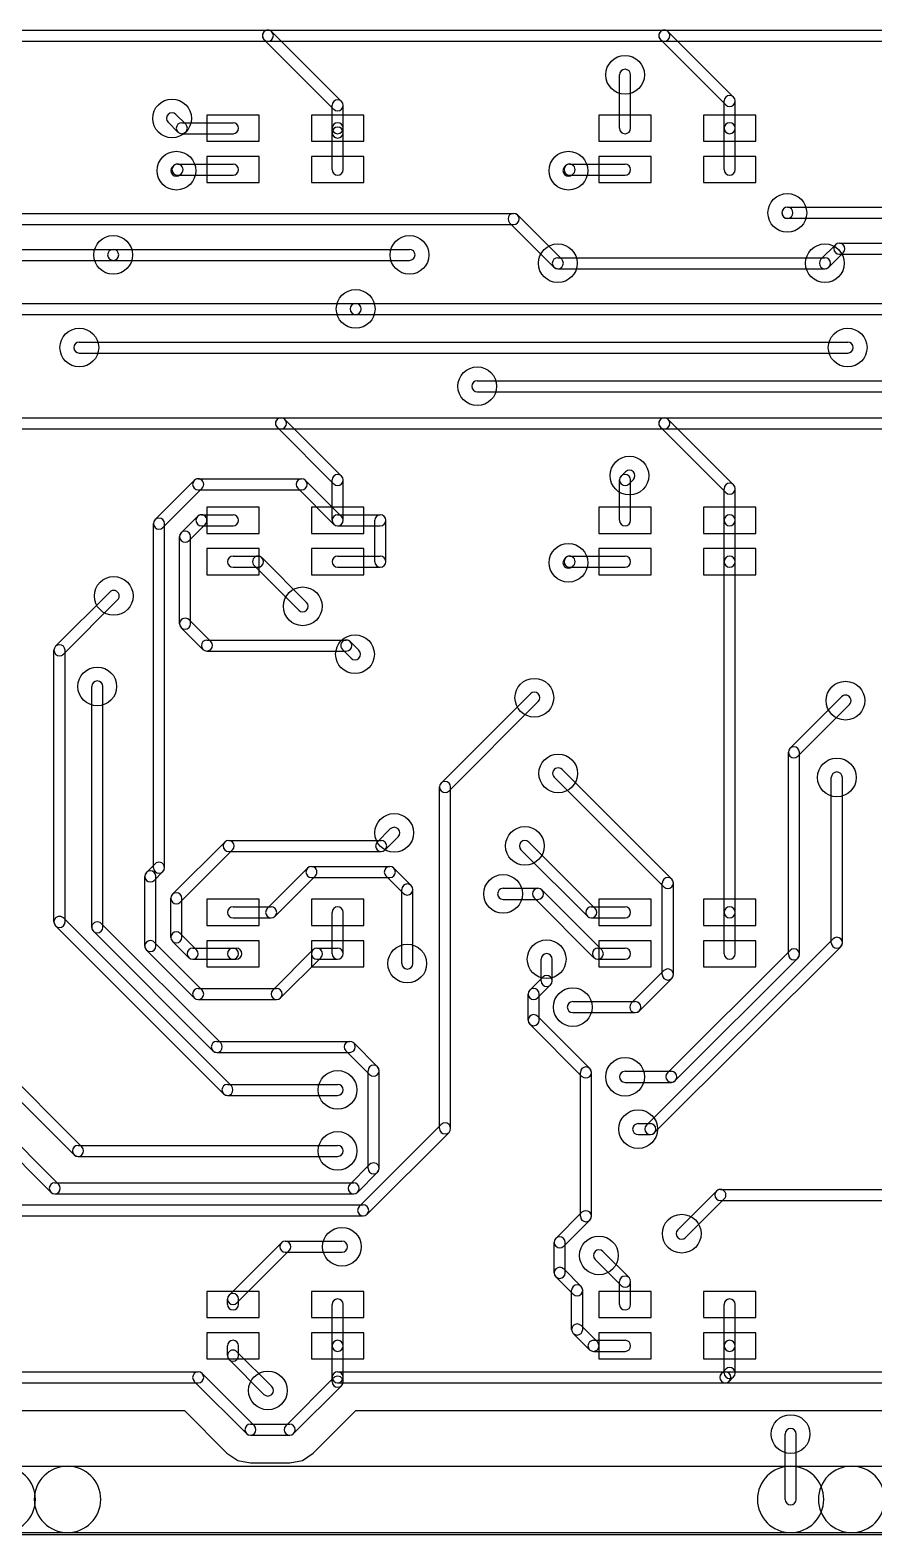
# Model space of a CAD drawing. Extents: x 67 to 209, y -168 to -95.
# Drawn here: x 121.14 to 140.51, y -167.81 to -133.27 of the extents above; entities that cross this region are included whole.
import ezdxf

# ---------------------------------------------------------------- set-up
doc = ezdxf.new("R2010")
doc.units = 0
doc.header["$MEASUREMENT"] = 0
doc.layers.add('BLACK', color=250, linetype='CONTINUOUS')

msp = doc.modelspace()

# ---------------------------------------------------------------- linework, layer by layer
at = {"layer": 'BLACK'}
for p, q in [((117.7, -133.273), (126.6, -133.273)), ((126.6, -133.273), (135.7, -133.273)), ((128.29, -134.91), (126.69, -133.31)), ((135.7, -133.273), (144.5, -133.273)), ((137.29, -134.81), (135.79, -133.31)), ((117.7, -133.527), (126.6, -133.527)), ((128.11, -135.09), (126.51, -133.49)), ((126.6, -133.527), (135.7, -133.527)), ((137.11, -134.99), (135.61, -133.49)), ((135.7, -133.527), (144.5, -133.527)), ((134.673, -135.525), (134.673, -134.3)), ((134.927, -135.525), (134.927, -134.3)), ((128.073, -135.525), (128.073, -135)), ((128.327, -135.525), (128.327, -135)), ((137.073, -135.525), (137.073, -134.9)), ((137.327, -135.525), (137.327, -134.9)), ((124.31, -135.39), (124.535, -135.615)), ((124.49, -135.21), (124.715, -135.435)), ((124.625, -135.398), (125.8, -135.398)), ((125.2, -135.225), (125.2, -135.825)), ((126.4, -135.225), (125.2, -135.225)), ((126.4, -135.825), (126.4, -135.225)), ((127.6, -135.225), (127.6, -135.825)), ((128.8, -135.225), (127.6, -135.225)), ((128.8, -135.825), (128.8, -135.225)), ((134.2, -135.225), (134.2, -135.825)), ((135.4, -135.225), (134.2, -135.225)), ((135.4, -135.825), (135.4, -135.225)), ((136.6, -135.225), (136.6, -135.825)), ((137.8, -135.225), (136.6, -135.225)), ((137.8, -135.825), (137.8, -135.225)), ((124.625, -135.652), (125.8, -135.652)), ((128.073, -135.625), (128.073, -135.525)), ((128.073, -135.625), (128.073, -135.525)), ((128.073, -136.475), (128.073, -135.625)), ((128.327, -135.625), (128.327, -135.525)), ((128.327, -135.625), (128.327, -135.525)), ((128.327, -136.475), (128.327, -135.625)), ((137.073, -136.475), (137.073, -135.525)), ((137.073, -136.475), (137.073, -135.525)), ((137.073, -136.475), (137.073, -135.525)), ((137.327, -136.475), (137.327, -135.525)), ((137.327, -136.475), (137.327, -135.525)), ((137.327, -136.475), (137.327, -135.525)), ((125.2, -135.825), (126.4, -135.825)), ((127.6, -135.825), (128.8, -135.825)), ((134.2, -135.825), (135.4, -135.825)), ((136.6, -135.825), (137.8, -135.825)), ((124.41, -136.41), (124.435, -136.385)), ((124.525, -136.348), (125.8, -136.348)), ((125.2, -136.175), (125.2, -136.775)), ((126.4, -136.175), (125.2, -136.175)), ((126.4, -136.775), (126.4, -136.175)), ((127.6, -136.175), (127.6, -136.775)), ((128.8, -136.175), (127.6, -136.175)), ((128.8, -136.775), (128.8, -136.175)), ((133.41, -136.41), (133.435, -136.385)), ((133.525, -136.348), (134.8, -136.348)), ((134.2, -136.175), (134.2, -136.775)), ((135.4, -136.175), (134.2, -136.175)), ((135.4, -136.775), (135.4, -136.175)), ((136.6, -136.175), (136.6, -136.775)), ((137.8, -136.175), (136.6, -136.175)), ((137.8, -136.775), (137.8, -136.175)), ((124.525, -136.602), (125.8, -136.602)), ((124.59, -136.59), (124.615, -136.565)), ((125.2, -136.775), (126.4, -136.775)), ((127.6, -136.775), (128.8, -136.775)), ((133.525, -136.602), (134.8, -136.602)), ((133.59, -136.59), (133.615, -136.565)), ((134.2, -136.775), (135.4, -136.775)), ((136.6, -136.775), (137.8, -136.775)), ((138.437, -137.376), (138.434, -137.379)), ((138.527, -137.339), (157.266, -137.339)), ((106.398, -137.48), (132.24, -137.48)), ((106.398, -137.734), (132.24, -137.734)), ((132.15, -137.697), (133.166, -138.714)), ((132.33, -137.517), (133.346, -138.534)), ((138.527, -137.593), (157.266, -137.593)), ((138.617, -137.556), (138.614, -137.559)), ((139.719, -138.165), (149.464, -138.165)), ((109.026, -138.306), (123.049, -138.306)), ((123.049, -138.306), (129.851, -138.306)), ((133.256, -138.497), (139.387, -138.497)), ((139.629, -138.202), (139.297, -138.534)), ((139.809, -138.382), (139.477, -138.714)), ((139.719, -138.419), (149.464, -138.419)), ((109.026, -138.56), (123.049, -138.56)), ((123.049, -138.56), (129.851, -138.56)), ((133.256, -138.751), (139.387, -138.751)), ((116.609, -139.546), (128.615, -139.546)), ((128.615, -139.546), (148.518, -139.546)), ((116.609, -139.8), (128.615, -139.8)), ((128.615, -139.8), (148.518, -139.8)), ((122.271, -140.433), (139.91, -140.433)), ((122.271, -140.687), (139.91, -140.687)), ((131.407, -141.321), (152.567, -141.321)), ((131.407, -141.575), (152.567, -141.575)), ((118, -142.173), (126.9, -142.173)), ((126.9, -142.173), (135.7, -142.173)), ((128.29, -143.51), (126.99, -142.21)), ((135.7, -142.173), (144.9, -142.173)), ((137.29, -143.71), (135.79, -142.21)), ((118, -142.427), (126.9, -142.427)), ((128.11, -143.69), (126.81, -142.39)), ((126.9, -142.427), (135.7, -142.427)), ((137.11, -143.89), (135.61, -142.39)), ((135.7, -142.427), (144.9, -142.427)), ((124.01, -144.51), (124.91, -143.61)), ((125, -143.573), (127.375, -143.573)), ((127.465, -143.61), (128.29, -144.435)), ((128.073, -144.525), (128.073, -143.6)), ((128.327, -144.525), (128.327, -143.6)), ((134.673, -144.525), (134.673, -143.6)), ((134.81, -143.41), (134.71, -143.51)), ((134.99, -143.59), (134.89, -143.69)), ((134.927, -144.525), (134.927, -143.6)), ((124.19, -144.69), (125.09, -143.79)), ((125, -143.827), (127.375, -143.827)), ((127.285, -143.79), (128.11, -144.615)), ((137.073, -144.525), (137.073, -143.8)), ((137.327, -144.525), (137.327, -143.8)), ((125.2, -144.225), (125.2, -144.825)), ((126.4, -144.225), (125.2, -144.225)), ((126.4, -144.825), (126.4, -144.225)), ((127.6, -144.225), (127.6, -144.825)), ((128.8, -144.225), (127.6, -144.225)), ((128.8, -144.825), (128.8, -144.225)), ((134.2, -144.225), (134.2, -144.825)), ((135.4, -144.225), (134.2, -144.225)), ((135.4, -144.825), (135.4, -144.225)), ((136.6, -144.225), (136.6, -144.825)), ((137.8, -144.225), (136.6, -144.225)), ((137.8, -144.825), (137.8, -144.225)), ((123.973, -152.5), (123.973, -144.6)), ((124.227, -152.5), (124.227, -144.6)), ((124.61, -144.81), (124.985, -144.435)), ((124.79, -144.99), (125.165, -144.615)), ((125.075, -144.398), (125.8, -144.398)), ((125.075, -144.652), (125.8, -144.652)), ((128.2, -144.398), (129.181, -144.398)), ((128.2, -144.652), (129.181, -144.652)), ((129.054, -145.475), (129.054, -144.525)), ((129.308, -145.475), (129.308, -144.525)), ((137.073, -145.475), (137.073, -144.525)), ((137.327, -145.475), (137.327, -144.525)), ((124.573, -146.9), (124.573, -144.9)), ((124.827, -146.9), (124.827, -144.9)), ((125.2, -144.825), (126.4, -144.825)), ((127.6, -144.825), (128.8, -144.825)), ((134.2, -144.825), (135.4, -144.825)), ((136.6, -144.825), (137.8, -144.825)), ((125.2, -145.175), (125.2, -145.775)), ((126.4, -145.175), (125.2, -145.175)), ((125.8, -145.348), (126.375, -145.348)), ((126.4, -145.775), (126.4, -145.175)), ((127.49, -146.41), (126.465, -145.385)), ((127.6, -145.175), (127.6, -145.775)), ((128.8, -145.175), (127.6, -145.175)), ((128.2, -145.348), (129.181, -145.348)), ((128.8, -145.775), (128.8, -145.175)), ((133.41, -145.41), (133.435, -145.385)), ((133.525, -145.348), (134.8, -145.348)), ((134.2, -145.175), (134.2, -145.775)), ((135.4, -145.175), (134.2, -145.175)), ((135.4, -145.775), (135.4, -145.175)), ((136.6, -145.175), (136.6, -145.775)), ((137.8, -145.175), (136.6, -145.175)), ((137.8, -145.775), (137.8, -145.175)), ((125.8, -145.602), (126.375, -145.602)), ((127.31, -146.59), (126.285, -145.565)), ((128.2, -145.602), (129.181, -145.602)), ((133.525, -145.602), (134.8, -145.602)), ((133.59, -145.59), (133.615, -145.565)), ((137.073, -153.525), (137.073, -145.475)), ((137.327, -153.525), (137.327, -145.475)), ((125.2, -145.775), (126.4, -145.775)), ((127.6, -145.775), (128.8, -145.775)), ((134.2, -145.775), (135.4, -145.775)), ((136.6, -145.775), (137.8, -145.775)), ((121.726, -147.418), (122.971, -146.172)), ((121.906, -147.598), (123.151, -146.352)), ((125.11, -147.49), (124.61, -146.99)), ((125.29, -147.31), (124.79, -146.81)), ((125.2, -147.273), (128.4, -147.273)), ((128.51, -147.69), (128.31, -147.49)), ((128.69, -147.51), (128.49, -147.31)), ((121.689, -153.744), (121.689, -147.508)), ((121.943, -153.744), (121.943, -147.508)), ((125.2, -147.527), (128.4, -147.527)), ((122.557, -153.87), (122.557, -148.34)), ((122.811, -153.87), (122.811, -148.34)), ((132.627, -148.508), (130.578, -150.557)), ((132.807, -148.688), (130.758, -150.737)), ((138.585, -149.76), (139.769, -148.575)), ((138.765, -149.94), (139.949, -148.755)), ((138.548, -154.488), (138.548, -149.85)), ((138.802, -154.488), (138.802, -149.85)), ((135.871, -152.762), (133.354, -150.245)), ((135.691, -152.942), (133.174, -150.425)), ((139.534, -154.221), (139.534, -150.429)), ((139.788, -154.221), (139.788, -150.429)), ((130.541, -158.485), (130.541, -150.647)), ((130.795, -158.485), (130.795, -150.647)), ((129.41, -151.61), (129.11, -151.91)), ((125.61, -151.91), (124.41, -153.11)), ((125.7, -151.873), (129.2, -151.873)), ((129.59, -151.79), (129.29, -152.09)), ((132.59, -151.91), (134.115, -153.435)), ((125.79, -152.09), (124.59, -153.29)), ((125.7, -152.127), (129.2, -152.127)), ((132.41, -152.09), (133.935, -153.615)), ((123.81, -152.61), (124.01, -152.41)), ((123.99, -152.79), (124.19, -152.59)), ((126.585, -153.435), (127.51, -152.51)), ((127.6, -152.473), (129.4, -152.473)), ((129.49, -152.51), (129.89, -152.91)), ((123.773, -154.3), (123.773, -152.7)), ((124.027, -154.3), (124.027, -152.7)), ((126.765, -153.615), (127.69, -152.69)), ((127.6, -152.727), (129.4, -152.727)), ((129.31, -152.69), (129.71, -153.09)), ((129.673, -154.7), (129.673, -153)), ((129.927, -154.7), (129.927, -153)), ((132, -152.973), (132.8, -152.973)), ((132.89, -153.01), (134.265, -154.385)), ((135.654, -154.952), (135.654, -152.852)), ((135.908, -154.952), (135.908, -152.852)), ((124.373, -154.1), (124.373, -153.2)), ((124.627, -154.1), (124.627, -153.2)), ((125.2, -153.225), (125.2, -153.825)), ((126.4, -153.225), (125.2, -153.225)), ((126.4, -153.825), (126.4, -153.225)), ((127.6, -153.225), (127.6, -153.825)), ((128.8, -153.225), (127.6, -153.225)), ((128.8, -153.825), (128.8, -153.225)), ((132, -153.227), (132.8, -153.227)), ((132.71, -153.19), (134.085, -154.565)), ((134.2, -153.225), (134.2, -153.825)), ((135.4, -153.225), (134.2, -153.225)), ((135.4, -153.825), (135.4, -153.225)), ((136.6, -153.225), (136.6, -153.825)), ((137.8, -153.225), (136.6, -153.225)), ((137.8, -153.825), (137.8, -153.225)), ((125.762, -157.51), (121.906, -153.654)), ((125.8, -153.398), (126.675, -153.398)), ((125.8, -153.652), (126.675, -153.652)), ((128.073, -154.475), (128.073, -153.525)), ((128.327, -154.475), (128.327, -153.525)), ((134.025, -153.398), (134.8, -153.398)), ((134.025, -153.652), (134.8, -153.652)), ((137.073, -154.475), (137.073, -153.525)), ((137.327, -154.475), (137.327, -153.525)), ((125.582, -157.69), (121.726, -153.834)), ((125.337, -156.703), (122.594, -153.96)), ((125.517, -156.523), (122.774, -153.78)), ((124.59, -154.01), (124.965, -154.385)), ((125.2, -153.825), (126.4, -153.825)), ((127.6, -153.825), (128.8, -153.825)), ((134.2, -153.825), (135.4, -153.825)), ((136.6, -153.825), (137.8, -153.825)), ((124.91, -155.49), (123.81, -154.39)), ((125.09, -155.31), (123.99, -154.21)), ((124.41, -154.19), (124.785, -154.565)), ((124.875, -154.348), (125.8, -154.348)), ((125.2, -154.175), (125.2, -154.775)), ((126.4, -154.175), (125.2, -154.175)), ((125.8, -154.348), (125.875, -154.348)), ((126.4, -154.775), (126.4, -154.175)), ((127.635, -154.385), (126.71, -155.31)), ((127.6, -154.175), (127.6, -154.775)), ((128.8, -154.175), (127.6, -154.175)), ((127.725, -154.348), (128.2, -154.348)), ((128.8, -154.775), (128.8, -154.175)), ((134.175, -154.348), (134.8, -154.348)), ((134.2, -154.175), (134.2, -154.775)), ((135.4, -154.175), (134.2, -154.175)), ((135.288, -158.407), (139.575, -154.135)), ((135.4, -154.775), (135.4, -154.175)), ((135.467, -158.586), (139.754, -154.314)), ((135.77, -157.208), (138.588, -154.4)), ((136.6, -154.175), (136.6, -154.775)), ((137.8, -154.175), (136.6, -154.175)), ((137.8, -154.775), (137.8, -154.175)), ((122.152, -159.09), (117.691, -154.629)), ((122.332, -158.91), (117.871, -154.449)), ((124.875, -154.602), (125.8, -154.602)), ((125.8, -154.602), (125.875, -154.602)), ((127.815, -154.565), (126.89, -155.49)), ((127.725, -154.602), (128.2, -154.602)), ((132.873, -155.1), (132.873, -154.6)), ((133.127, -155.1), (133.127, -154.6)), ((134.175, -154.602), (134.8, -154.602)), ((135.949, -157.388), (138.767, -154.58)), ((125.2, -154.775), (126.4, -154.775)), ((127.6, -154.775), (128.8, -154.775)), ((132.91, -155.01), (132.61, -155.31)), ((134.2, -154.775), (135.4, -154.775)), ((134.943, -155.61), (135.691, -154.862)), ((135.123, -155.79), (135.871, -155.042)), ((136.6, -154.775), (137.8, -154.775)), ((125, -155.273), (126.8, -155.273)), ((132.573, -156), (132.573, -155.4)), ((133.09, -155.19), (132.79, -155.49)), ((132.827, -156), (132.827, -155.4)), ((117.64, -155.61), (121.798, -159.768)), ((125, -155.527), (126.8, -155.527)), ((133.6, -155.573), (135.033, -155.573)), ((117.46, -155.79), (121.618, -159.948)), ((132.61, -156.09), (133.81, -157.29)), ((132.79, -155.91), (133.99, -157.11)), ((133.6, -155.827), (135.033, -155.827)), ((125.427, -156.486), (128.48, -156.486)), ((125.427, -156.74), (128.48, -156.74)), ((128.936, -157.25), (128.39, -156.702)), ((129.116, -157.071), (128.57, -156.523)), ((128.899, -159.402), (128.899, -157.16)), ((129.153, -159.402), (129.153, -157.16)), ((125.672, -157.473), (128.2, -157.473)), ((133.773, -160.5), (133.773, -157.2)), ((134.027, -160.5), (134.027, -157.2)), ((134.8, -157.173), (135.862, -157.173)), ((134.8, -157.427), (135.862, -157.427)), ((125.672, -157.727), (128.2, -157.727)), ((130.578, -158.395), (128.697, -160.276)), ((135.1, -158.373), (135.381, -158.373)), ((122.242, -158.873), (128.2, -158.873)), ((130.758, -158.575), (128.877, -160.456)), ((135.1, -158.627), (135.381, -158.627)), ((122.242, -159.127), (128.2, -159.127)), ((128.481, -159.768), (128.936, -159.312)), ((128.661, -159.948), (129.116, -159.492)), ((121.708, -159.731), (128.571, -159.731)), ((136.01, -160.81), (136.898, -159.922)), ((136.988, -159.885), (147.05, -159.885)), ((118.966, -160.239), (128.787, -160.239)), ((121.708, -159.985), (128.571, -159.985)), ((136.19, -160.99), (137.078, -160.102)), ((136.988, -160.139), (147.05, -160.139)), ((118.966, -160.493), (128.787, -160.493)), ((133.81, -160.41), (133.21, -161.01)), ((133.99, -160.59), (133.39, -161.19)), ((126.91, -161.11), (125.71, -162.31)), ((127.09, -161.29), (125.89, -162.49)), ((127, -161.073), (128.3, -161.073)), ((133.173, -161.8), (133.173, -161.1)), ((133.427, -161.8), (133.427, -161.1)), ((134.29, -161.31), (134.89, -161.91)), ((127, -161.327), (128.3, -161.327)), ((134.11, -161.49), (134.71, -162.09)), ((133.21, -161.89), (133.61, -162.29)), ((133.39, -161.71), (133.79, -162.11)), ((134.673, -162.525), (134.673, -162)), ((134.927, -162.525), (134.927, -162)), ((125.2, -162.225), (125.2, -162.825)), ((126.4, -162.225), (125.2, -162.225)), ((126.4, -162.825), (126.4, -162.225)), ((127.6, -162.225), (127.6, -162.825)), ((128.8, -162.225), (127.6, -162.225)), ((128.8, -162.825), (128.8, -162.225)), ((133.573, -163.1), (133.573, -162.2)), ((133.827, -163.1), (133.827, -162.2)), ((134.2, -162.225), (134.2, -162.825)), ((135.4, -162.225), (134.2, -162.225)), ((135.4, -162.825), (135.4, -162.225)), ((136.6, -162.225), (136.6, -162.825)), ((137.8, -162.225), (136.6, -162.225)), ((137.8, -162.825), (137.8, -162.225)), ((125.673, -162.525), (125.673, -162.4)), ((125.927, -162.525), (125.927, -162.4)), ((128.073, -163.475), (128.073, -162.525)), ((128.327, -163.475), (128.327, -162.525)), ((137.073, -163.475), (137.073, -162.525)), ((137.327, -163.475), (137.327, -162.525)), ((125.2, -162.825), (126.4, -162.825)), ((127.6, -162.825), (128.8, -162.825)), ((133.79, -163.01), (134.165, -163.385)), ((134.2, -162.825), (135.4, -162.825)), ((136.6, -162.825), (137.8, -162.825)), ((125.2, -163.175), (125.2, -163.775)), ((126.4, -163.175), (125.2, -163.175)), ((126.4, -163.775), (126.4, -163.175)), ((127.6, -163.175), (127.6, -163.775)), ((128.8, -163.175), (127.6, -163.175)), ((128.8, -163.775), (128.8, -163.175)), ((133.61, -163.19), (133.985, -163.565)), ((134.075, -163.348), (134.8, -163.348)), ((134.2, -163.175), (134.2, -163.775)), ((135.4, -163.175), (134.2, -163.175)), ((135.4, -163.775), (135.4, -163.175)), ((136.6, -163.175), (136.6, -163.775)), ((137.8, -163.175), (136.6, -163.175)), ((137.8, -163.775), (137.8, -163.175)), ((125.673, -163.7), (125.673, -163.475)), ((126.69, -164.41), (125.89, -163.61)), ((125.927, -163.7), (125.927, -163.475)), ((128.073, -164.2), (128.073, -163.475)), ((128.327, -164.2), (128.327, -163.475)), ((134.075, -163.602), (134.8, -163.602)), ((137.073, -164.1), (137.073, -163.475)), ((137.327, -164.1), (137.327, -163.475)), ((119.1, -164.073), (125, -164.073)), ((125.2, -163.775), (126.4, -163.775)), ((126.51, -164.59), (125.71, -163.79)), ((127.6, -163.775), (128.8, -163.775)), ((128.2, -164.073), (137.1, -164.073)), ((134.2, -163.775), (135.4, -163.775)), ((136.6, -163.775), (137.8, -163.775)), ((137.11, -164.01), (137.01, -164.11)), ((137.1, -164.073), (143, -164.073)), ((119.1, -164.327), (125, -164.327)), ((124.91, -164.29), (126.11, -165.49)), ((125.09, -164.11), (126.29, -165.31)), ((127.01, -165.31), (128.11, -164.21)), ((127.19, -165.49), (128.29, -164.39)), ((128.073, -164.3), (128.073, -164.2)), ((128.2, -164.327), (137.1, -164.327)), ((128.327, -164.3), (128.327, -164.2)), ((137.1, -164.327), (143, -164.327)), ((137.29, -164.19), (137.19, -164.29)), ((119.1, -164.962), (124.684, -164.962)), ((119.1, -164.962), (124.684, -164.962)), ((124.684, -164.962), (125.661, -165.939)), ((124.684, -164.962), (125.661, -165.939)), ((127.639, -165.939), (128.616, -164.962)), ((127.639, -165.939), (128.616, -164.962)), ((128.616, -164.962), (137.1, -164.962)), ((128.616, -164.962), (137.1, -164.962)), ((137.1, -164.962), (142.684, -164.962)), ((137.1, -164.962), (142.684, -164.962)), ((126.2, -165.273), (127.1, -165.273)), ((126.2, -165.527), (127.1, -165.527)), ((138.473, -167), (138.473, -165.5)), ((138.727, -167), (138.727, -165.5)), ((125.661, -165.939), (125.661, -165.939)), ((125.661, -165.939), (125.908, -166.104)), ((125.661, -165.939), (125.661, -165.939)), ((125.661, -165.939), (125.908, -166.104)), ((125.908, -166.104), (126.2, -166.162)), ((125.908, -166.104), (126.2, -166.162)), ((127.1, -166.162), (127.392, -166.104)), ((127.1, -166.162), (127.392, -166.104)), ((127.392, -166.104), (127.639, -165.939)), ((127.392, -166.104), (127.639, -165.939)), ((127.392, -166.104), (127.392, -166.104)), ((127.392, -166.104), (127.392, -166.104)), ((120.5, -166.238), (122, -166.238)), ((122, -166.238), (138.6, -166.238)), ((126.2, -166.162), (127.1, -166.162)), ((126.2, -166.162), (127.1, -166.162)), ((127.1, -166.162), (127.1, -166.162)), ((127.1, -166.162), (127.1, -166.162)), ((138.6, -166.238), (140, -166.238)), ((140, -166.238), (156.5, -166.238)), ((209.315, -167.815), (70.4091, -167.815)), ((209.315, -167.815), (70.4091, -167.815)), ((120.5, -167.762), (122, -167.762)), ((122, -167.762), (138.6, -167.762)), ((138.6, -167.762), (140, -167.762)), ((140, -167.762), (156.5, -167.762))]:
    msp.add_line(p, q, dxfattribs=at)
for centre in [(134.8, -134.3), (124.4, -135.3), (124.5, -136.5), (133.5, -136.5), (138.524, -137.469), (123.049, -138.433), (129.851, -138.433), (133.256, -138.624), (139.387, -138.624), (128.615, -139.673), (122.271, -140.56), (139.91, -140.56), (131.407, -141.448), (134.9, -143.5), (133.5, -145.5), (123.061, -146.262), (127.4, -146.5), (128.6, -147.6), (122.684, -148.34), (132.717, -148.598), (139.859, -148.665), (133.264, -150.335), (139.661, -150.429), (129.5, -151.7), (132.5, -152), (132, -153.1), (129.8, -154.7), (133, -154.6), (133.6, -155.7), (128.2, -157.6), (134.8, -157.3), (135.1, -158.5), (128.2, -159), (136.1, -160.9), (128.3, -161.2), (134.2, -161.4), (126.6, -164.5), (138.6, -165.5)]:
    msp.add_circle(centre, 0.4445, dxfattribs=at)
for centre, radius, start, end in [((126.6, -133.4), 0.127, 405, 585), ((126.6, -133.4), 0.127, 90, 270), ((126.6, -133.4), 0.127, 270, 450), ((135.7, -133.4), 0.127, 405, 585), ((135.7, -133.4), 0.127, 90, 270), ((135.7, -133.4), 0.127, 270, 450), ((134.8, -134.3), 0.127, 360, 540), ((128.2, -135), 0.127, 360, 540), ((128.2, -135), 0.127, 225, 405), ((137.2, -134.9), 0.127, 360, 540), ((137.2, -134.9), 0.127, 225, 405), ((124.4, -135.3), 0.127, 45, 225), ((124.625, -135.525), 0.127, 90, 270), ((125.8, -135.525), 0.127, 270, 450), ((128.2, -135.525), 0.127, 360, 540), ((128.2, -135.525), 0.127, 360, 540), ((137.2, -135.525), 0.127, 360, 540), ((137.2, -135.525), 0.127, 360, 540), ((137.2, -135.525), 0.127, 360, 540), ((124.625, -135.525), 0.127, 225, 405), ((128.2, -135.625), 0.127, 360, 540), ((128.2, -135.525), 0.127, 180, 360), ((128.2, -135.625), 0.127, 180, 360), ((128.2, -135.625), 0.127, 180, 360), ((134.8, -135.525), 0.127, 180, 360), ((137.2, -135.525), 0.127, 180, 360), ((124.5, -136.5), 0.127, 135, 315), ((124.525, -136.475), 0.127, 90, 270), ((124.525, -136.475), 0.127, 315, 495), ((125.8, -136.475), 0.127, 270, 450), ((133.5, -136.5), 0.127, 135, 315), ((133.525, -136.475), 0.127, 90, 270), ((133.525, -136.475), 0.127, 315, 495), ((134.8, -136.475), 0.127, 270, 450), ((128.2, -136.475), 0.127, 180, 360), ((137.2, -136.475), 0.127, 180, 360), ((137.2, -136.475), 0.127, 180, 360), ((137.2, -136.475), 0.127, 180, 360), ((138.524, -137.469), 0.127, 135, 315), ((138.527, -137.466), 0.127, 90, 270), ((138.527, -137.466), 0.127, -45, 135), ((132.24, -137.607), 0.127, 45, 225), ((132.24, -137.607), 0.127, 270, 450), ((139.719, -138.292), 0.127, 90, 270), ((139.719, -138.292), 0.127, -45, 135), ((123.049, -138.433), 0.127, 90, 270), ((123.049, -138.433), 0.127, 270, 450), ((129.851, -138.433), 0.127, 270, 450), ((133.256, -138.624), 0.127, 90, 270), ((139.387, -138.624), 0.127, 270, 450), ((133.256, -138.624), 0.127, 225, 405), ((139.387, -138.624), 0.127, 135, 315), ((128.615, -139.673), 0.127, 90, 270), ((128.615, -139.673), 0.127, 270, 450), ((122.271, -140.56), 0.127, 90, 270), ((139.91, -140.56), 0.127, 270, 450), ((131.407, -141.448), 0.127, 90, 270), ((126.9, -142.3), 0.127, 405, 585), ((126.9, -142.3), 0.127, 90, 270), ((126.9, -142.3), 0.127, 270, 450), ((135.7, -142.3), 0.127, 405, 585), ((135.7, -142.3), 0.127, 90, 270), ((135.7, -142.3), 0.127, 270, 450), ((125, -143.7), 0.127, 90, 270), ((125, -143.7), 0.127, 315, 495), ((127.375, -143.7), 0.127, 45, 225), ((127.375, -143.7), 0.127, 270, 450), ((128.2, -143.6), 0.127, 360, 540), ((128.2, -143.6), 0.127, 225, 405), ((134.8, -143.6), 0.127, 360, 540), ((134.8, -143.6), 0.127, 135, 315), ((134.9, -143.5), 0.127, -45, 135), ((137.2, -143.8), 0.127, 360, 540), ((137.2, -143.8), 0.127, 225, 405), ((124.1, -144.6), 0.127, 360, 540), ((124.1, -144.6), 0.127, 135, 315), ((125.075, -144.525), 0.127, 90, 270), ((125.075, -144.525), 0.127, 315, 495), ((125.8, -144.525), 0.127, 270, 450), ((128.2, -144.525), 0.127, 90, 270), ((128.2, -144.525), 0.127, 180, 360), ((128.2, -144.525), 0.127, 225, 405), ((129.181, -144.525), 0.127, 360, 540), ((129.181, -144.525), 0.127, 270, 450), ((134.8, -144.525), 0.127, 180, 360), ((137.2, -144.525), 0.127, 360, 540), ((137.2, -144.525), 0.127, 180, 360), ((124.7, -144.9), 0.127, 360, 540), ((124.7, -144.9), 0.127, 135, 315), ((125.8, -145.475), 0.127, 90, 270), ((126.375, -145.475), 0.127, 405, 585), ((126.375, -145.475), 0.127, 270, 450), ((128.2, -145.475), 0.127, 90, 270), ((129.181, -145.475), 0.127, 270, 450), ((133.5, -145.5), 0.127, 135, 315), ((133.525, -145.475), 0.127, 90, 270), ((133.525, -145.475), 0.127, 315, 495), ((134.8, -145.475), 0.127, 270, 450), ((137.2, -145.475), 0.127, 360, 540), ((129.181, -145.475), 0.127, 180, 360), ((137.2, -145.475), 0.127, 180, 360), ((123.061, -146.262), 0.127, 315, 495), ((127.4, -146.5), 0.127, 225, 405), ((124.7, -146.9), 0.127, 405, 585), ((124.7, -146.9), 0.127, 180, 360), ((121.816, -147.508), 0.127, 360, 540), ((121.816, -147.508), 0.127, 135, 315), ((125.2, -147.4), 0.127, 90, 270), ((125.2, -147.4), 0.127, 225, 405), ((128.4, -147.4), 0.127, 405, 585), ((128.4, -147.4), 0.127, 270, 450), ((128.6, -147.6), 0.127, 225, 405), ((122.684, -148.34), 0.127, 360, 540), ((132.717, -148.598), 0.127, -45, 135), ((139.859, -148.665), 0.127, 315, 495), ((138.675, -149.85), 0.127, 360, 540), ((138.675, -149.85), 0.127, 135, 315), ((133.264, -150.335), 0.127, 405, 585), ((130.668, -150.647), 0.127, 360, 540), ((130.668, -150.647), 0.127, 135, 315), ((139.661, -150.429), 0.127, 360, 540), ((129.5, -151.7), 0.127, -45, 135), ((125.7, -152), 0.127, 90, 270), ((125.7, -152), 0.127, -45, 135), ((129.2, -152), 0.127, 135, 315), ((129.2, -152), 0.127, 270, 450), ((132.5, -152), 0.127, 45, 225), ((123.9, -152.7), 0.127, 360, 540), ((123.9, -152.7), 0.127, 135, 315), ((124.1, -152.5), 0.127, 180, 360), ((124.1, -152.5), 0.127, 315, 495), ((127.6, -152.6), 0.127, 90, 270), ((127.6, -152.6), 0.127, 315, 495), ((129.4, -152.6), 0.127, 45, 225), ((129.4, -152.6), 0.127, 270, 450), ((129.8, -153), 0.127, 360, 540), ((129.8, -153), 0.127, 225, 405), ((132, -153.1), 0.127, 90, 270), ((132.8, -153.1), 0.127, 45, 225), ((132.8, -153.1), 0.127, 270, 450), ((135.781, -152.852), 0.127, 360, 540), ((135.781, -152.852), 0.127, 225, 405), ((124.5, -153.2), 0.127, 360, 540), ((124.5, -153.2), 0.127, 135, 315), ((121.816, -153.744), 0.127, 405, 585), ((125.8, -153.525), 0.127, 90, 270), ((126.675, -153.525), 0.127, 135, 315), ((126.675, -153.525), 0.127, 270, 450), ((128.2, -153.525), 0.127, 360, 540), ((134.025, -153.525), 0.127, 90, 270), ((134.025, -153.525), 0.127, 225, 405), ((134.8, -153.525), 0.127, 270, 450), ((137.2, -153.525), 0.127, 360, 540), ((137.2, -153.525), 0.127, 180, 360), ((121.816, -153.744), 0.127, 180, 360), ((122.684, -153.87), 0.127, 405, 585), ((122.684, -153.87), 0.127, 180, 360), ((124.5, -154.1), 0.127, 45, 225), ((123.9, -154.3), 0.127, 405, 585), ((123.9, -154.3), 0.127, 180, 360), ((124.5, -154.1), 0.127, 180, 360), ((124.875, -154.475), 0.127, 90, 270), ((124.875, -154.475), 0.127, 225, 405), ((125.8, -154.475), 0.127, 90, 270), ((125.8, -154.475), 0.127, 270, 450), ((125.875, -154.475), 0.127, 270, 450), ((127.725, -154.475), 0.127, 90, 270), ((127.725, -154.475), 0.127, -45, 135), ((128.2, -154.475), 0.127, 270, 450), ((134.175, -154.475), 0.127, 90, 270), ((134.175, -154.475), 0.127, 225, 405), ((134.8, -154.475), 0.127, 270, 450), ((138.677, -154.49), 0.127, 314.9, 494.9), ((139.661, -154.221), 0.127, 180, 360), ((139.664, -154.224), 0.127, 314.9, 494.9), ((128.2, -154.475), 0.127, 180, 360), ((129.8, -154.7), 0.127, 180, 360), ((133, -154.6), 0.127, 360, 540), ((137.2, -154.475), 0.127, 180, 360), ((138.675, -154.488), 0.127, 180, 360), ((133, -155.1), 0.127, -45, 135), ((135.781, -154.952), 0.127, 180, 360), ((135.781, -154.952), 0.127, 315, 495), ((125, -155.4), 0.127, 90, 270), ((125, -155.4), 0.127, 225, 405), ((126.8, -155.4), 0.127, 135, 315), ((126.8, -155.4), 0.127, 270, 450), ((132.7, -155.4), 0.127, 360, 540), ((132.7, -155.4), 0.127, 135, 315), ((133, -155.1), 0.127, 180, 360), ((133.6, -155.7), 0.127, 90, 270), ((135.033, -155.7), 0.127, 135, 315), ((135.033, -155.7), 0.127, 270, 450), ((132.7, -156), 0.127, 45, 225), ((132.7, -156), 0.127, 180, 360), ((125.427, -156.613), 0.127, 90, 270), ((125.427, -156.613), 0.127, 225, 405), ((128.48, -156.613), 0.127, 404.9, 584.9), ((128.48, -156.613), 0.127, 270, 450), ((129.026, -157.16), 0.127, 360, 540), ((129.026, -157.16), 0.127, 224.9, 404.9), ((133.9, -157.2), 0.127, 360, 540), ((133.9, -157.2), 0.127, 225, 405), ((125.672, -157.6), 0.127, 90, 270), ((125.672, -157.6), 0.127, 225, 405), ((128.2, -157.6), 0.127, 270, 450), ((134.8, -157.3), 0.127, 90, 270), ((135.86, -157.298), 0.127, 134.9, 314.9), ((135.862, -157.3), 0.127, 270, 450), ((130.668, -158.485), 0.127, 180, 360), ((130.668, -158.485), 0.127, -45, 135), ((135.1, -158.5), 0.127, 90, 270), ((135.378, -158.497), 0.127, 134.9, 314.9), ((135.381, -158.5), 0.127, 270, 450), ((122.242, -159), 0.127, 90, 270), ((128.2, -159), 0.127, 270, 450), ((122.242, -159), 0.127, 225, 405), ((129.026, -159.402), 0.127, 180, 360), ((129.026, -159.402), 0.127, 315, 495), ((121.708, -159.858), 0.127, 90, 270), ((121.708, -159.858), 0.127, 225, 405), ((128.571, -159.858), 0.127, 135, 315), ((128.571, -159.858), 0.127, 270, 450), ((136.988, -160.012), 0.127, 90, 270), ((136.988, -160.012), 0.127, 315, 495), ((128.787, -160.366), 0.127, 270, 450), ((128.787, -160.366), 0.127, 135, 315), ((133.9, -160.5), 0.127, 180, 360), ((133.9, -160.5), 0.127, -45, 135), ((136.1, -160.9), 0.127, 135, 315), ((127, -161.2), 0.127, 90, 270), ((127, -161.2), 0.127, -45, 135), ((128.3, -161.2), 0.127, 270, 450), ((133.3, -161.1), 0.127, 360, 540), ((133.3, -161.1), 0.127, 135, 315), ((134.2, -161.4), 0.127, 45, 225), ((133.3, -161.8), 0.127, 45, 225), ((133.3, -161.8), 0.127, 180, 360), ((134.8, -162), 0.127, 360, 540), ((134.8, -162), 0.127, 225, 405), ((125.8, -162.4), 0.127, 360, 540), ((125.8, -162.4), 0.127, 135, 315), ((133.7, -162.2), 0.127, 360, 540), ((133.7, -162.2), 0.127, 225, 405), ((125.8, -162.525), 0.127, 180, 360), ((128.2, -162.525), 0.127, 360, 540), ((134.8, -162.525), 0.127, 180, 360), ((137.2, -162.525), 0.127, 360, 540), ((133.7, -163.1), 0.127, 45, 225), ((125.8, -163.475), 0.127, 360, 540), ((128.2, -163.475), 0.127, 360, 540), ((133.7, -163.1), 0.127, 180, 360), ((134.075, -163.475), 0.127, 90, 270), ((134.8, -163.475), 0.127, 270, 450), ((137.2, -163.475), 0.127, 360, 540), ((125.8, -163.7), 0.127, 405, 585), ((125.8, -163.7), 0.127, 180, 360), ((128.2, -163.475), 0.127, 180, 360), ((134.075, -163.475), 0.127, 225, 405), ((137.2, -163.475), 0.127, 180, 360), ((125, -164.2), 0.127, 45, 225), ((125, -164.2), 0.127, 270, 450), ((128.2, -164.2), 0.127, 90, 270), ((128.2, -164.2), 0.127, 360, 540), ((137.1, -164.2), 0.127, 90, 270), ((137.1, -164.2), 0.127, 270, 450), ((137.2, -164.1), 0.127, -45, 135), ((126.6, -164.5), 0.127, 225, 405), ((128.2, -164.2), 0.127, 180, 360), ((128.2, -164.3), 0.127, 180, 360), ((128.2, -164.3), 0.127, 315, 495), ((137.1, -164.2), 0.127, 135, 315), ((137.2, -164.1), 0.127, 180, 360), ((126.2, -165.4), 0.127, 90, 270), ((126.2, -165.4), 0.127, 225, 405), ((127.1, -165.4), 0.127, 135, 315), ((127.1, -165.4), 0.127, 270, 450), ((138.6, -165.5), 0.127, 360, 540), ((120.5, -167), 0.762, 270, 450), ((122, -167), 0.762, 90, 270), ((122, -167), 0.762, 270, 450), ((138.6, -167), 0.762, 90, 270), ((138.6, -167), 0.762, 270, 450), ((140, -167), 0.762, 90, 270), ((140, -167), 0.762, 270, 450), ((138.6, -167), 0.127, 180, 360)]:
    msp.add_arc(centre, radius, start, end, dxfattribs=at)

doc.saveas('drawing.dxf')
